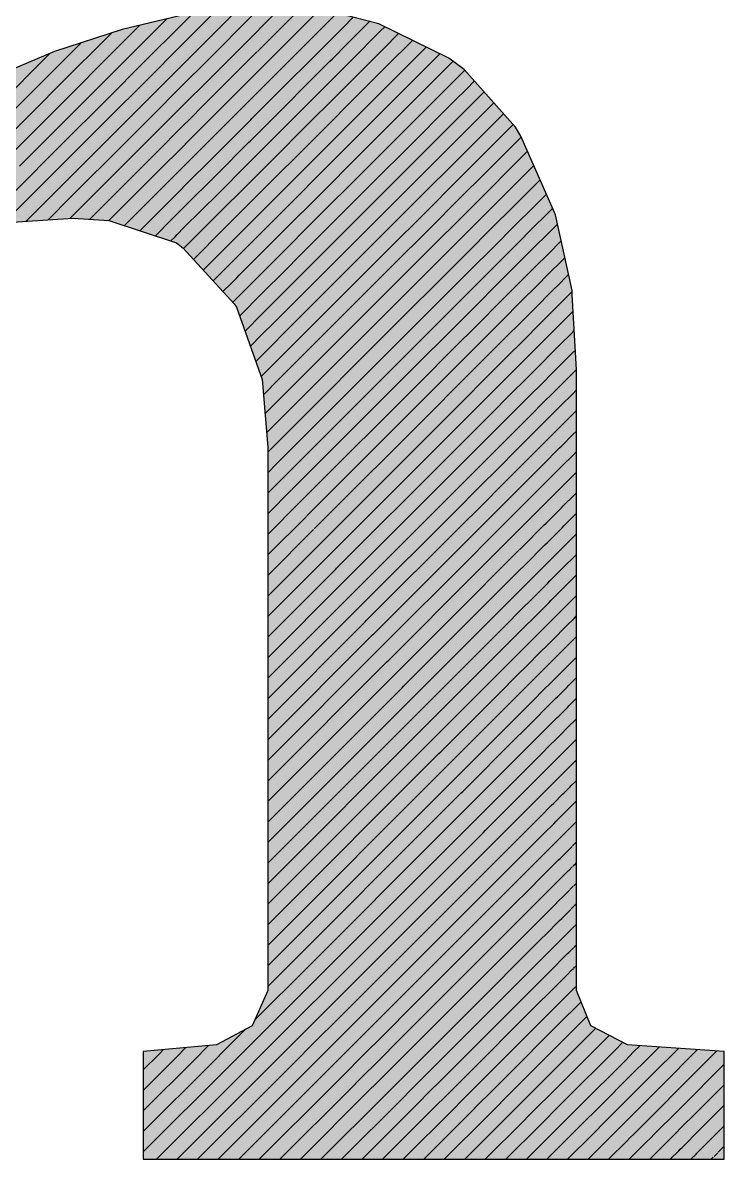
# Model space of a CAD drawing. Extents: x -15895 to 12929, y -2522 to 15173.
# Drawn here: x -8902.95 to -8890.88, y 11082.2 to 11101.75 of the extents above; entities that cross this region are included whole.
import ezdxf

# ---------------------------------------------------------------- set-up
doc = ezdxf.new("R2010")
doc.units = 0
doc.layers.add('MTH-CARIMBO-TXT1', color=1, linetype='Continuous')

msp = doc.modelspace()

# ---------------------------------------------------------------- linework, layer by layer
at = {"layer": 'MTH-CARIMBO-TXT1', "linetype": 'Continuous'}
for p, q in [((-8901.047, 11100.89), (-8900.036, 11101.902)), ((-8899.986, 11101.597), (-8899.625, 11101.959)), ((-8899.942, 11101.289), (-8899.24, 11101.99)), ((-8899.897, 11100.98), (-8898.856, 11102.021)), ((-8898.848, 11101.675), (-8898.529, 11101.995)), ((-8898.847, 11101.323), (-8898.203, 11101.967)), ((-8898.846, 11100.97), (-8897.877, 11101.939)), ((-8898.845, 11100.618), (-8897.551, 11101.912)), ((-8897.435, 11101.674), (-8897.261, 11101.848)), ((-8901.191, 11101.453), (-8900.932, 11101.712)), ((-8901.119, 11101.172), (-8900.468, 11101.823)), ((-8898.88, 11101.643), (-8898.848, 11101.675)), ((-8897.55, 11101.559), (-8897.435, 11101.674)), ((-8897.366, 11101.389), (-8896.98, 11101.775)), ((-8896.796, 11101.606), (-8896.718, 11101.684)), ((-8902.337, 11100.661), (-8901.417, 11101.581)), ((-8900.975, 11100.608), (-8900.061, 11101.522)), ((-8900.061, 11101.522), (-8900.049, 11101.535)), ((-8900.049, 11101.535), (-8899.986, 11101.597)), ((-8899.852, 11100.671), (-8898.883, 11101.64)), ((-8898.844, 11100.265), (-8897.57, 11101.539)), ((-8897.57, 11101.539), (-8897.55, 11101.559)), ((-8897.297, 11101.104), (-8896.796, 11101.606)), ((-8896.736, 11101.312), (-8896.481, 11101.567)), ((-8902.373, 11100.979), (-8901.943, 11101.408)), ((-8902.301, 11100.344), (-8901.32, 11101.325)), ((-8901.32, 11101.325), (-8901.256, 11101.389)), ((-8901.256, 11101.389), (-8901.191, 11101.453)), ((-8900.063, 11101.167), (-8899.942, 11101.289)), ((-8898.911, 11101.258), (-8898.847, 11101.323)), ((-8897.62, 11101.135), (-8897.366, 11101.389)), ((-8897.228, 11100.82), (-8896.736, 11101.312)), ((-8896.676, 11101.019), (-8896.244, 11101.45)), ((-8896.616, 11100.725), (-8896.007, 11101.334)), ((-8903.452, 11100.253), (-8902.48, 11101.225)), ((-8901.282, 11101.008), (-8901.119, 11101.172)), ((-8900.903, 11100.327), (-8900.087, 11101.143)), ((-8900.087, 11101.143), (-8900.063, 11101.167)), ((-8899.807, 11100.362), (-8898.918, 11101.251)), ((-8898.843, 11099.913), (-8897.666, 11101.09)), ((-8897.691, 11100.711), (-8897.297, 11101.104)), ((-8897.666, 11101.09), (-8897.62, 11101.135)), ((-8896.556, 11100.432), (-8895.77, 11101.217)), ((-8895.603, 11101.031), (-8895.544, 11101.09)), ((-8902.541, 11100.811), (-8902.373, 11100.979)), ((-8901.443, 11100.848), (-8901.282, 11101.008)), ((-8901.309, 11100.628), (-8901.047, 11100.89)), ((-8900.077, 11100.8), (-8899.897, 11100.98)), ((-8898.953, 11100.863), (-8898.942, 11100.874)), ((-8898.942, 11100.874), (-8898.846, 11100.97)), ((-8897.159, 11100.535), (-8896.676, 11101.019)), ((-8896.496, 11100.138), (-8895.603, 11101.031)), ((-8895.561, 11100.72), (-8895.348, 11100.932)), ((-8903.427, 11099.925), (-8902.541, 11100.811)), ((-8902.265, 11100.026), (-8901.443, 11100.848)), ((-8900.832, 11100.045), (-8900.113, 11100.764)), ((-8900.113, 11100.764), (-8900.077, 11100.8)), ((-8899.762, 11100.053), (-8898.953, 11100.863)), ((-8897.762, 11100.286), (-8897.228, 11100.82)), ((-8897.761, 11100.641), (-8897.691, 11100.711)), ((-8897.09, 11100.251), (-8896.616, 11100.725)), ((-8896.436, 11099.845), (-8895.561, 11100.72)), ((-8895.31, 11100.617), (-8895.175, 11100.752)), ((-8902.696, 11100.302), (-8902.337, 11100.661)), ((-8901.567, 11100.371), (-8901.309, 11100.628)), ((-8901.335, 11100.248), (-8900.975, 11100.608)), ((-8900.09, 11100.433), (-8899.852, 11100.671)), ((-8898.988, 11100.474), (-8898.974, 11100.489)), ((-8898.974, 11100.489), (-8898.845, 11100.618)), ((-8898.842, 11099.56), (-8897.761, 11100.641)), ((-8897.833, 11099.862), (-8897.159, 11100.535)), ((-8895.518, 11100.409), (-8895.31, 11100.617)), ((-8895.272, 11100.302), (-8895.009, 11100.565)), ((-8903.402, 11099.596), (-8902.696, 11100.302)), ((-8902.851, 11099.793), (-8902.301, 11100.344)), ((-8902.229, 11099.708), (-8901.567, 11100.371)), ((-8901.362, 11099.868), (-8900.903, 11100.327)), ((-8900.76, 11099.763), (-8900.138, 11100.385)), ((-8900.138, 11100.385), (-8900.09, 11100.433)), ((-8900.104, 11100.065), (-8899.807, 11100.362)), ((-8899.718, 11099.745), (-8898.988, 11100.474)), ((-8897.857, 11100.192), (-8897.762, 11100.286)), ((-8897.021, 11099.966), (-8896.556, 11100.432)), ((-8896.376, 11099.551), (-8895.518, 11100.409)), ((-8895.475, 11100.098), (-8895.272, 11100.302)), ((-8895.233, 11099.987), (-8894.843, 11100.377)), ((-8901.69, 11099.894), (-8901.335, 11100.248)), ((-8899.673, 11099.436), (-8899.023, 11100.086)), ((-8899.023, 11100.086), (-8899.005, 11100.104)), ((-8899.005, 11100.104), (-8898.844, 11100.265)), ((-8898.841, 11099.208), (-8897.857, 11100.192)), ((-8897.903, 11099.438), (-8897.09, 11100.251)), ((-8896.952, 11099.682), (-8896.496, 11100.138)), ((-8896.316, 11099.258), (-8895.475, 11100.098)), ((-8895.195, 11099.671), (-8894.677, 11100.189)), ((-8903.006, 11099.284), (-8902.265, 11100.026)), ((-8902.193, 11099.391), (-8901.69, 11099.894)), ((-8901.388, 11099.488), (-8900.832, 11100.045)), ((-8900.688, 11099.482), (-8900.164, 11100.006)), ((-8900.164, 11100.006), (-8900.104, 11100.065)), ((-8900.118, 11099.698), (-8899.762, 11100.053)), ((-8899.037, 11099.719), (-8898.843, 11099.913)), ((-8897.974, 11099.014), (-8897.021, 11099.966)), ((-8895.433, 11099.787), (-8895.233, 11099.987)), ((-8895.156, 11099.356), (-8894.511, 11100.002)), ((-8903.376, 11099.268), (-8902.851, 11099.793)), ((-8903.162, 11098.776), (-8902.229, 11099.708)), ((-8901.814, 11099.417), (-8901.362, 11099.868)), ((-8901.415, 11099.108), (-8900.76, 11099.763)), ((-8900.19, 11099.626), (-8900.118, 11099.698)), ((-8900.132, 11099.33), (-8899.718, 11099.745)), ((-8899.628, 11099.127), (-8899.058, 11099.697)), ((-8899.058, 11099.697), (-8899.037, 11099.719)), ((-8898.839, 11098.855), (-8897.952, 11099.742)), ((-8897.952, 11099.742), (-8897.833, 11099.862)), ((-8896.884, 11099.397), (-8896.436, 11099.845)), ((-8896.256, 11098.964), (-8895.433, 11099.787)), ((-8895.118, 11099.041), (-8894.454, 11099.705)), ((-8894.454, 11099.705), (-8894.375, 11099.785)), ((-8900.616, 11099.2), (-8900.19, 11099.626)), ((-8899.068, 11099.334), (-8898.842, 11099.56)), ((-8898.045, 11098.589), (-8896.952, 11099.682)), ((-8896.815, 11099.112), (-8896.376, 11099.551)), ((-8895.39, 11099.476), (-8895.195, 11099.671)), ((-8894.353, 11099.453), (-8894.262, 11099.544)), ((-8903.268, 11098.315), (-8902.193, 11099.391)), ((-8902.157, 11099.073), (-8901.814, 11099.417)), ((-8901.937, 11098.94), (-8901.388, 11099.488)), ((-8901.441, 11098.728), (-8900.688, 11099.482)), ((-8900.215, 11099.247), (-8900.132, 11099.33)), ((-8900.146, 11098.963), (-8899.673, 11099.436)), ((-8899.583, 11098.818), (-8899.093, 11099.309)), ((-8899.093, 11099.309), (-8899.068, 11099.334)), ((-8898.115, 11098.165), (-8896.884, 11099.397)), ((-8898.048, 11099.293), (-8897.903, 11099.438)), ((-8896.196, 11098.671), (-8895.39, 11099.476)), ((-8895.347, 11099.165), (-8895.156, 11099.356)), ((-8895.08, 11098.726), (-8894.43, 11099.375)), ((-8894.43, 11099.375), (-8894.353, 11099.453)), ((-8902.061, 11098.463), (-8901.415, 11099.108)), ((-8901.465, 11098.351), (-8900.616, 11099.2)), ((-8900.544, 11098.918), (-8900.215, 11099.247)), ((-8900.16, 11098.596), (-8899.628, 11099.127)), ((-8899.099, 11098.949), (-8898.841, 11099.208)), ((-8898.838, 11098.503), (-8898.048, 11099.293)), ((-8898.186, 11097.741), (-8896.815, 11099.112)), ((-8896.746, 11098.828), (-8896.316, 11099.258)), ((-8896.136, 11098.377), (-8895.347, 11099.165)), ((-8894.407, 11099.045), (-8894.331, 11099.121)), ((-8894.331, 11099.121), (-8894.154, 11099.298)), ((-8902.891, 11098.339), (-8902.157, 11099.073)), ((-8902.121, 11098.756), (-8901.937, 11098.94)), ((-8901.199, 11098.263), (-8900.544, 11098.918)), ((-8900.241, 11098.868), (-8900.146, 11098.963)), ((-8899.539, 11098.51), (-8899.128, 11098.921)), ((-8899.128, 11098.921), (-8899.099, 11098.949)), ((-8898.143, 11098.844), (-8897.974, 11099.014)), ((-8896.677, 11098.543), (-8896.256, 11098.964)), ((-8895.305, 11098.854), (-8895.118, 11099.041)), ((-8895.041, 11098.411), (-8894.407, 11099.045)), ((-8894.31, 11098.789), (-8894.047, 11099.052)), ((-8902.514, 11098.363), (-8902.121, 11098.756)), ((-8901.797, 11098.372), (-8901.441, 11098.728)), ((-8900.472, 11098.637), (-8900.241, 11098.868)), ((-8900.174, 11098.228), (-8899.583, 11098.818)), ((-8899.131, 11098.564), (-8898.839, 11098.855)), ((-8898.837, 11098.15), (-8898.143, 11098.844)), ((-8898.257, 11097.317), (-8896.746, 11098.828)), ((-8896.076, 11098.084), (-8895.305, 11098.854)), ((-8895.262, 11098.543), (-8895.08, 11098.726)), ((-8894.384, 11098.715), (-8894.31, 11098.789)), ((-8894.288, 11098.457), (-8893.939, 11098.806)), ((-8900.933, 11098.176), (-8900.472, 11098.637)), ((-8900.267, 11098.489), (-8900.16, 11098.596)), ((-8899.494, 11098.201), (-8899.163, 11098.532)), ((-8899.163, 11098.532), (-8899.131, 11098.564)), ((-8898.327, 11096.892), (-8896.677, 11098.543)), ((-8898.239, 11098.395), (-8898.045, 11098.589)), ((-8896.608, 11098.259), (-8896.196, 11098.671)), ((-8896.016, 11097.79), (-8895.262, 11098.543)), ((-8895.003, 11098.096), (-8894.384, 11098.715)), ((-8894.267, 11098.125), (-8893.84, 11098.552)), ((-8902.137, 11098.386), (-8902.085, 11098.438)), ((-8902.085, 11098.438), (-8902.061, 11098.463)), ((-8900.667, 11098.089), (-8900.4, 11098.355)), ((-8900.4, 11098.355), (-8900.267, 11098.489)), ((-8900.181, 11097.867), (-8899.539, 11098.51)), ((-8899.162, 11098.179), (-8898.838, 11098.503)), ((-8898.836, 11097.798), (-8898.239, 11098.395)), ((-8896.539, 11097.974), (-8896.136, 11098.377)), ((-8895.22, 11098.232), (-8895.041, 11098.411)), ((-8894.964, 11097.78), (-8894.36, 11098.385)), ((-8894.36, 11098.385), (-8894.288, 11098.457)), ((-8900.292, 11098.11), (-8900.174, 11098.228)), ((-8900.012, 11097.683), (-8899.494, 11098.201)), ((-8899.449, 11097.892), (-8899.198, 11098.144)), ((-8899.198, 11098.144), (-8899.162, 11098.179)), ((-8899.193, 11097.794), (-8898.837, 11098.15)), ((-8898.398, 11096.468), (-8896.608, 11098.259)), ((-8898.334, 11097.946), (-8898.115, 11098.165)), ((-8895.956, 11097.497), (-8895.22, 11098.232)), ((-8894.245, 11097.793), (-8893.829, 11098.209)), ((-8893.829, 11098.209), (-8893.778, 11098.26)), ((-8893.778, 11098.26), (-8893.75, 11098.288)), ((-8900.4, 11098.001), (-8900.328, 11098.073)), ((-8900.328, 11098.073), (-8900.292, 11098.11)), ((-8898.835, 11097.445), (-8898.334, 11097.946)), ((-8898.469, 11096.044), (-8896.539, 11097.974)), ((-8896.47, 11097.689), (-8896.076, 11098.084)), ((-8895.177, 11097.922), (-8895.003, 11098.096)), ((-8894.926, 11097.465), (-8894.337, 11098.055)), ((-8894.337, 11098.055), (-8894.267, 11098.125)), ((-8893.769, 11097.915), (-8893.689, 11097.995)), ((-8899.842, 11097.499), (-8899.449, 11097.892)), ((-8899.404, 11097.583), (-8899.232, 11097.755)), ((-8899.232, 11097.755), (-8899.193, 11097.794)), ((-8899.225, 11097.409), (-8898.836, 11097.798)), ((-8898.43, 11097.497), (-8898.186, 11097.741)), ((-8896.401, 11097.405), (-8896.016, 11097.79)), ((-8895.895, 11097.203), (-8895.177, 11097.922)), ((-8895.134, 11097.611), (-8894.964, 11097.78)), ((-8894.313, 11097.724), (-8894.245, 11097.793)), ((-8894.224, 11097.461), (-8893.818, 11097.866)), ((-8893.818, 11097.866), (-8893.769, 11097.915)), ((-8899.673, 11097.315), (-8899.404, 11097.583)), ((-8898.54, 11095.62), (-8896.47, 11097.689)), ((-8895.835, 11096.909), (-8895.134, 11097.611)), ((-8894.888, 11097.15), (-8894.313, 11097.724)), ((-8893.808, 11097.523), (-8893.759, 11097.571)), ((-8893.759, 11097.571), (-8893.628, 11097.702)), ((-8899.359, 11097.275), (-8899.267, 11097.367)), ((-8899.267, 11097.367), (-8899.225, 11097.409)), ((-8899.256, 11097.024), (-8898.835, 11097.445)), ((-8898.834, 11097.093), (-8898.43, 11097.497)), ((-8898.61, 11095.195), (-8896.401, 11097.405)), ((-8896.332, 11097.12), (-8895.956, 11097.497)), ((-8895.092, 11097.3), (-8894.926, 11097.465)), ((-8894.849, 11096.835), (-8894.29, 11097.394)), ((-8894.29, 11097.394), (-8894.224, 11097.461)), ((-8894.202, 11097.129), (-8893.808, 11097.523)), ((-8893.75, 11097.227), (-8893.567, 11097.41)), ((-8893.567, 11097.41), (-8893.557, 11097.42)), ((-8899.503, 11097.131), (-8899.359, 11097.275)), ((-8898.526, 11097.048), (-8898.257, 11097.317)), ((-8896.263, 11096.836), (-8895.895, 11097.203)), ((-8895.775, 11096.616), (-8895.092, 11097.3)), ((-8894.18, 11096.797), (-8893.797, 11097.18)), ((-8893.797, 11097.18), (-8893.75, 11097.227)), ((-8899.334, 11096.946), (-8899.315, 11096.966)), ((-8899.315, 11096.966), (-8899.302, 11096.978)), ((-8899.302, 11096.978), (-8899.256, 11097.024)), ((-8899.216, 11096.71), (-8898.834, 11097.093)), ((-8898.833, 11096.74), (-8898.526, 11097.048)), ((-8898.681, 11094.771), (-8896.332, 11097.12)), ((-8895.715, 11096.322), (-8895.049, 11096.989)), ((-8895.049, 11096.989), (-8894.888, 11097.15)), ((-8894.811, 11096.52), (-8894.267, 11097.064)), ((-8894.267, 11097.064), (-8894.202, 11097.129)), ((-8893.741, 11096.883), (-8893.506, 11097.117)), ((-8898.702, 11094.396), (-8896.263, 11096.836)), ((-8898.621, 11096.599), (-8898.327, 11096.892)), ((-8896.194, 11096.551), (-8895.835, 11096.909)), ((-8895.006, 11096.678), (-8894.849, 11096.835)), ((-8894.243, 11096.734), (-8894.18, 11096.797)), ((-8894.159, 11096.465), (-8893.786, 11096.837)), ((-8893.786, 11096.837), (-8893.741, 11096.883)), ((-8893.731, 11096.539), (-8893.495, 11096.775)), ((-8893.495, 11096.775), (-8893.48, 11096.79)), ((-8899.124, 11096.449), (-8898.833, 11096.74)), ((-8898.832, 11096.388), (-8898.621, 11096.599)), ((-8896.125, 11096.266), (-8895.775, 11096.616)), ((-8895.655, 11096.029), (-8895.006, 11096.678)), ((-8894.773, 11096.205), (-8894.243, 11096.734)), ((-8899.032, 11096.188), (-8898.832, 11096.388)), ((-8898.717, 11096.15), (-8898.398, 11096.468)), ((-8898.574, 11094.171), (-8896.194, 11096.551)), ((-8894.964, 11096.367), (-8894.811, 11096.52)), ((-8894.734, 11095.889), (-8894.22, 11096.404)), ((-8894.22, 11096.404), (-8894.159, 11096.465)), ((-8894.137, 11096.133), (-8893.776, 11096.494)), ((-8893.776, 11096.494), (-8893.731, 11096.539)), ((-8893.722, 11096.194), (-8893.492, 11096.424)), ((-8893.492, 11096.424), (-8893.46, 11096.457)), ((-8898.446, 11093.945), (-8896.125, 11096.266)), ((-8896.056, 11095.982), (-8895.715, 11096.322)), ((-8895.595, 11095.735), (-8894.964, 11096.367)), ((-8894.921, 11096.056), (-8894.773, 11096.205)), ((-8893.765, 11096.152), (-8893.722, 11096.194)), ((-8898.939, 11095.927), (-8898.831, 11096.035)), ((-8898.831, 11096.035), (-8898.717, 11096.15)), ((-8898.812, 11095.7), (-8898.469, 11096.044)), ((-8898.318, 11093.72), (-8896.056, 11095.982)), ((-8895.987, 11095.697), (-8895.655, 11096.029)), ((-8895.535, 11095.442), (-8894.921, 11096.056)), ((-8894.696, 11095.574), (-8894.197, 11096.073)), ((-8894.197, 11096.073), (-8894.137, 11096.133)), ((-8894.116, 11095.801), (-8893.765, 11096.152)), ((-8893.713, 11095.85), (-8893.49, 11096.073)), ((-8893.49, 11096.073), (-8893.44, 11096.123)), ((-8894.879, 11095.745), (-8894.734, 11095.889)), ((-8894.173, 11095.743), (-8894.116, 11095.801)), ((-8894.094, 11095.469), (-8893.754, 11095.809)), ((-8893.754, 11095.809), (-8893.713, 11095.85)), ((-8893.488, 11095.721), (-8893.42, 11095.789)), ((-8898.847, 11095.666), (-8898.83, 11095.683)), ((-8898.83, 11095.683), (-8898.812, 11095.7)), ((-8898.808, 11095.351), (-8898.54, 11095.62)), ((-8898.19, 11093.494), (-8895.987, 11095.697)), ((-8895.918, 11095.413), (-8895.595, 11095.735)), ((-8895.475, 11095.148), (-8894.879, 11095.745)), ((-8894.657, 11095.259), (-8894.173, 11095.743)), ((-8893.703, 11095.506), (-8893.488, 11095.721)), ((-8898.062, 11093.269), (-8895.918, 11095.413)), ((-8895.849, 11095.128), (-8895.535, 11095.442)), ((-8895.415, 11094.855), (-8894.836, 11095.434)), ((-8894.836, 11095.434), (-8894.696, 11095.574)), ((-8894.619, 11094.944), (-8894.15, 11095.413)), ((-8894.15, 11095.413), (-8894.094, 11095.469)), ((-8894.072, 11095.137), (-8893.743, 11095.466)), ((-8893.743, 11095.466), (-8893.703, 11095.506)), ((-8893.486, 11095.37), (-8893.42, 11095.436)), ((-8894.793, 11095.123), (-8894.657, 11095.259)), ((-8893.694, 11095.162), (-8893.486, 11095.37)), ((-8898.781, 11095.024), (-8898.61, 11095.195)), ((-8897.934, 11093.044), (-8895.849, 11095.128)), ((-8895.78, 11094.843), (-8895.475, 11095.148)), ((-8895.355, 11094.561), (-8894.793, 11095.123)), ((-8894.581, 11094.629), (-8894.126, 11095.083)), ((-8894.126, 11095.083), (-8894.072, 11095.137)), ((-8894.051, 11094.805), (-8893.733, 11095.123)), ((-8893.733, 11095.123), (-8893.694, 11095.162)), ((-8893.685, 11094.818), (-8893.483, 11095.019)), ((-8893.483, 11095.019), (-8893.42, 11095.082)), ((-8897.805, 11092.818), (-8895.78, 11094.843)), ((-8895.711, 11094.559), (-8895.415, 11094.855)), ((-8895.295, 11094.268), (-8894.751, 11094.812)), ((-8894.751, 11094.812), (-8894.619, 11094.944)), ((-8893.722, 11094.78), (-8893.685, 11094.818)), ((-8898.754, 11094.698), (-8898.681, 11094.771)), ((-8894.708, 11094.501), (-8894.581, 11094.629)), ((-8894.542, 11094.314), (-8894.103, 11094.753)), ((-8894.103, 11094.753), (-8894.051, 11094.805)), ((-8894.029, 11094.473), (-8893.722, 11094.78)), ((-8893.675, 11094.474), (-8893.481, 11094.667)), ((-8893.481, 11094.667), (-8893.42, 11094.729)), ((-8897.677, 11092.593), (-8895.711, 11094.559)), ((-8895.642, 11094.274), (-8895.355, 11094.561)), ((-8895.235, 11093.974), (-8894.708, 11094.501)), ((-8894.504, 11093.999), (-8894.08, 11094.423)), ((-8894.08, 11094.423), (-8894.029, 11094.473)), ((-8894.008, 11094.141), (-8893.711, 11094.437)), ((-8893.711, 11094.437), (-8893.675, 11094.474)), ((-8898.734, 11094.364), (-8898.703, 11094.396)), ((-8897.549, 11092.367), (-8895.642, 11094.274)), ((-8895.573, 11093.99), (-8895.295, 11094.268)), ((-8894.666, 11094.19), (-8894.542, 11094.314)), ((-8893.666, 11094.129), (-8893.479, 11094.316)), ((-8893.479, 11094.316), (-8893.42, 11094.375)), ((-8898.734, 11094.011), (-8898.576, 11094.169)), ((-8895.175, 11093.681), (-8894.666, 11094.19)), ((-8894.465, 11093.683), (-8894.056, 11094.092)), ((-8894.056, 11094.092), (-8894.008, 11094.141)), ((-8893.986, 11093.809), (-8893.701, 11094.095)), ((-8893.701, 11094.095), (-8893.666, 11094.129)), ((-8898.734, 11093.657), (-8898.449, 11093.942)), ((-8897.421, 11092.142), (-8895.573, 11093.99)), ((-8895.504, 11093.705), (-8895.235, 11093.974)), ((-8895.115, 11093.387), (-8894.623, 11093.879)), ((-8894.623, 11093.879), (-8894.504, 11093.999)), ((-8893.656, 11093.785), (-8893.477, 11093.965)), ((-8893.477, 11093.965), (-8893.42, 11094.021)), ((-8898.734, 11093.304), (-8898.323, 11093.715)), ((-8897.293, 11091.917), (-8895.504, 11093.705)), ((-8895.435, 11093.421), (-8895.175, 11093.681)), ((-8894.58, 11093.568), (-8894.465, 11093.683)), ((-8894.427, 11093.368), (-8894.033, 11093.762)), ((-8894.033, 11093.762), (-8893.986, 11093.809)), ((-8893.965, 11093.477), (-8893.69, 11093.752)), ((-8893.69, 11093.752), (-8893.656, 11093.785)), ((-8893.474, 11093.614), (-8893.42, 11093.668)), ((-8898.734, 11092.95), (-8898.196, 11093.488)), ((-8895.055, 11093.094), (-8894.58, 11093.568)), ((-8894.01, 11093.432), (-8893.965, 11093.477)), ((-8893.679, 11093.409), (-8893.647, 11093.441)), ((-8893.647, 11093.441), (-8893.474, 11093.614)), ((-8898.734, 11092.596), (-8898.069, 11093.261)), ((-8897.165, 11091.691), (-8895.435, 11093.421)), ((-8895.366, 11093.136), (-8895.115, 11093.387)), ((-8894.995, 11092.8), (-8894.538, 11093.258)), ((-8894.538, 11093.258), (-8894.427, 11093.368)), ((-8894.389, 11093.053), (-8894.01, 11093.432)), ((-8893.943, 11093.145), (-8893.679, 11093.409)), ((-8893.638, 11093.097), (-8893.472, 11093.262)), ((-8893.472, 11093.262), (-8893.42, 11093.314)), ((-8897.037, 11091.466), (-8895.366, 11093.136)), ((-8895.297, 11092.851), (-8895.055, 11093.094)), ((-8894.495, 11092.947), (-8894.389, 11093.053)), ((-8894.35, 11092.738), (-8893.986, 11093.102)), ((-8893.986, 11093.102), (-8893.943, 11093.145)), ((-8893.921, 11092.813), (-8893.669, 11093.066)), ((-8893.669, 11093.066), (-8893.638, 11093.097)), ((-8898.734, 11092.243), (-8897.943, 11093.035)), ((-8896.908, 11091.24), (-8895.297, 11092.851)), ((-8894.935, 11092.507), (-8894.495, 11092.947)), ((-8893.628, 11092.753), (-8893.47, 11092.911)), ((-8893.47, 11092.911), (-8893.42, 11092.961)), ((-8898.734, 11091.889), (-8897.816, 11092.808)), ((-8897.816, 11092.808), (-8897.805, 11092.818)), ((-8895.228, 11092.567), (-8894.995, 11092.8)), ((-8894.452, 11092.636), (-8894.35, 11092.738)), ((-8894.312, 11092.423), (-8893.963, 11092.772)), ((-8893.963, 11092.772), (-8893.921, 11092.813)), ((-8893.9, 11092.481), (-8893.658, 11092.723)), ((-8893.658, 11092.723), (-8893.628, 11092.753)), ((-8898.734, 11091.536), (-8897.689, 11092.581)), ((-8897.689, 11092.581), (-8897.677, 11092.593)), ((-8896.78, 11091.015), (-8895.228, 11092.567)), ((-8895.159, 11092.282), (-8894.935, 11092.507)), ((-8894.875, 11092.213), (-8894.452, 11092.636)), ((-8893.939, 11092.441), (-8893.9, 11092.481)), ((-8893.619, 11092.408), (-8893.468, 11092.56)), ((-8893.468, 11092.56), (-8893.42, 11092.607)), ((-8898.734, 11091.182), (-8897.562, 11092.354)), ((-8897.562, 11092.354), (-8897.549, 11092.367)), ((-8896.652, 11090.789), (-8895.159, 11092.282)), ((-8894.815, 11091.92), (-8894.41, 11092.325)), ((-8894.41, 11092.325), (-8894.312, 11092.423)), ((-8894.273, 11092.108), (-8893.939, 11092.441)), ((-8893.878, 11092.149), (-8893.647, 11092.38)), ((-8893.647, 11092.38), (-8893.619, 11092.408)), ((-8898.734, 11090.829), (-8897.436, 11092.127)), ((-8897.436, 11092.127), (-8897.421, 11092.142)), ((-8895.09, 11091.998), (-8894.875, 11092.213)), ((-8894.367, 11092.014), (-8894.273, 11092.108)), ((-8894.235, 11091.792), (-8893.916, 11092.111)), ((-8893.916, 11092.111), (-8893.878, 11092.149)), ((-8893.61, 11092.064), (-8893.466, 11092.208)), ((-8893.466, 11092.208), (-8893.42, 11092.254)), ((-8898.734, 11090.475), (-8897.309, 11091.9)), ((-8897.309, 11091.9), (-8897.293, 11091.917)), ((-8896.524, 11090.564), (-8895.09, 11091.998)), ((-8895.022, 11091.713), (-8894.815, 11091.92)), ((-8894.755, 11091.626), (-8894.367, 11092.014)), ((-8893.857, 11091.817), (-8893.636, 11092.037)), ((-8893.636, 11092.037), (-8893.61, 11092.064)), ((-8893.463, 11091.857), (-8893.42, 11091.9)), ((-8897.182, 11091.673), (-8897.165, 11091.691)), ((-8896.396, 11090.339), (-8895.022, 11091.713)), ((-8894.694, 11091.333), (-8894.325, 11091.703)), ((-8894.325, 11091.703), (-8894.235, 11091.792)), ((-8894.197, 11091.477), (-8893.893, 11091.781)), ((-8893.893, 11091.781), (-8893.857, 11091.817)), ((-8893.835, 11091.485), (-8893.626, 11091.695)), ((-8893.626, 11091.695), (-8893.6, 11091.72)), ((-8893.6, 11091.72), (-8893.463, 11091.857)), ((-8898.734, 11090.122), (-8897.182, 11091.673)), ((-8894.953, 11091.428), (-8894.755, 11091.626)), ((-8893.869, 11091.451), (-8893.835, 11091.485)), ((-8893.591, 11091.376), (-8893.461, 11091.506)), ((-8893.461, 11091.506), (-8893.42, 11091.547)), ((-8898.734, 11089.768), (-8897.056, 11091.447)), ((-8897.056, 11091.447), (-8897.037, 11091.466)), ((-8896.268, 11090.113), (-8894.953, 11091.428)), ((-8894.884, 11091.144), (-8894.694, 11091.333)), ((-8894.634, 11091.039), (-8894.282, 11091.392)), ((-8894.282, 11091.392), (-8894.197, 11091.477)), ((-8894.158, 11091.162), (-8893.869, 11091.451)), ((-8893.813, 11091.153), (-8893.615, 11091.352)), ((-8893.615, 11091.352), (-8893.591, 11091.376)), ((-8898.734, 11089.414), (-8896.929, 11091.22)), ((-8896.929, 11091.22), (-8896.908, 11091.24)), ((-8896.14, 11089.888), (-8894.884, 11091.144)), ((-8894.239, 11091.081), (-8894.158, 11091.162)), ((-8894.12, 11090.847), (-8893.846, 11091.121)), ((-8893.846, 11091.121), (-8893.813, 11091.153)), ((-8893.581, 11091.032), (-8893.459, 11091.154)), ((-8893.459, 11091.154), (-8893.42, 11091.193)), ((-8898.734, 11089.061), (-8896.802, 11090.993)), ((-8896.802, 11090.993), (-8896.78, 11091.015)), ((-8894.815, 11090.859), (-8894.634, 11091.039)), ((-8894.574, 11090.746), (-8894.239, 11091.081)), ((-8893.792, 11090.821), (-8893.604, 11091.009)), ((-8893.604, 11091.009), (-8893.581, 11091.032)), ((-8898.734, 11088.707), (-8896.676, 11090.766)), ((-8896.676, 11090.766), (-8896.652, 11090.789)), ((-8896.011, 11089.662), (-8894.815, 11090.859)), ((-8894.746, 11090.575), (-8894.574, 11090.746)), ((-8894.514, 11090.452), (-8894.197, 11090.77)), ((-8894.197, 11090.77), (-8894.12, 11090.847)), ((-8894.081, 11090.532), (-8893.823, 11090.791)), ((-8893.823, 11090.791), (-8893.792, 11090.821)), ((-8893.572, 11090.688), (-8893.457, 11090.803)), ((-8893.457, 11090.803), (-8893.42, 11090.84)), ((-8898.734, 11088.354), (-8896.549, 11090.539)), ((-8896.549, 11090.539), (-8896.524, 11090.564)), ((-8895.883, 11089.437), (-8894.746, 11090.575)), ((-8894.154, 11090.459), (-8894.081, 11090.532)), ((-8893.77, 11090.489), (-8893.594, 11090.666)), ((-8893.594, 11090.666), (-8893.572, 11090.688)), ((-8898.734, 11088), (-8896.422, 11090.312)), ((-8896.422, 11090.312), (-8896.396, 11090.339)), ((-8894.677, 11090.29), (-8894.514, 11090.452)), ((-8894.454, 11090.159), (-8894.154, 11090.459)), ((-8894.043, 11090.217), (-8893.799, 11090.46)), ((-8893.799, 11090.46), (-8893.77, 11090.489)), ((-8893.749, 11090.157), (-8893.583, 11090.323)), ((-8893.583, 11090.323), (-8893.563, 11090.343)), ((-8893.563, 11090.343), (-8893.454, 11090.452)), ((-8893.454, 11090.452), (-8893.42, 11090.486)), ((-8896.295, 11090.086), (-8896.268, 11090.113)), ((-8895.755, 11089.212), (-8894.677, 11090.29)), ((-8894.608, 11090.005), (-8894.454, 11090.159)), ((-8894.394, 11089.865), (-8894.111, 11090.148)), ((-8894.111, 11090.148), (-8894.043, 11090.217)), ((-8894.005, 11089.902), (-8893.776, 11090.13)), ((-8893.776, 11090.13), (-8893.749, 11090.157)), ((-8893.452, 11090.1), (-8893.42, 11090.132)), ((-8898.734, 11087.647), (-8896.295, 11090.086)), ((-8895.627, 11088.986), (-8894.608, 11090.005)), ((-8893.727, 11089.825), (-8893.572, 11089.98)), ((-8893.572, 11089.98), (-8893.553, 11089.999)), ((-8893.553, 11089.999), (-8893.452, 11090.1)), ((-8898.734, 11087.293), (-8896.169, 11089.859)), ((-8896.169, 11089.859), (-8896.14, 11089.888)), ((-8895.499, 11088.761), (-8894.539, 11089.721)), ((-8894.539, 11089.721), (-8894.394, 11089.865)), ((-8894.334, 11089.572), (-8894.069, 11089.837)), ((-8894.069, 11089.837), (-8894.005, 11089.902)), ((-8893.966, 11089.586), (-8893.753, 11089.8)), ((-8893.753, 11089.8), (-8893.727, 11089.825)), ((-8893.544, 11089.655), (-8893.45, 11089.749)), ((-8893.45, 11089.749), (-8893.42, 11089.779)), ((-8898.734, 11086.94), (-8896.042, 11089.632)), ((-8896.042, 11089.632), (-8896.011, 11089.662)), ((-8894.47, 11089.436), (-8894.334, 11089.572)), ((-8894.274, 11089.278), (-8894.026, 11089.526)), ((-8894.026, 11089.526), (-8893.966, 11089.586)), ((-8893.706, 11089.493), (-8893.562, 11089.637)), ((-8893.562, 11089.637), (-8893.544, 11089.655)), ((-8898.734, 11086.586), (-8895.915, 11089.405)), ((-8895.915, 11089.405), (-8895.883, 11089.437)), ((-8895.371, 11088.535), (-8894.47, 11089.436)), ((-8893.928, 11089.271), (-8893.729, 11089.47)), ((-8893.729, 11089.47), (-8893.706, 11089.493)), ((-8893.535, 11089.311), (-8893.448, 11089.398)), ((-8893.448, 11089.398), (-8893.42, 11089.425)), ((-8898.734, 11086.233), (-8895.789, 11089.178)), ((-8895.789, 11089.178), (-8895.755, 11089.212)), ((-8895.243, 11088.31), (-8894.401, 11089.152)), ((-8894.401, 11089.152), (-8894.274, 11089.278)), ((-8894.214, 11088.985), (-8893.984, 11089.215)), ((-8893.984, 11089.215), (-8893.928, 11089.271)), ((-8893.889, 11088.956), (-8893.706, 11089.14)), ((-8893.706, 11089.14), (-8893.684, 11089.162)), ((-8893.684, 11089.162), (-8893.551, 11089.295)), ((-8893.551, 11089.295), (-8893.535, 11089.311)), ((-8898.734, 11085.879), (-8895.662, 11088.951)), ((-8895.662, 11088.951), (-8895.627, 11088.986)), ((-8894.332, 11088.867), (-8894.214, 11088.985)), ((-8893.941, 11088.904), (-8893.889, 11088.956)), ((-8893.662, 11088.83), (-8893.54, 11088.952)), ((-8893.54, 11088.952), (-8893.525, 11088.967)), ((-8893.525, 11088.967), (-8893.445, 11089.047)), ((-8893.445, 11089.047), (-8893.42, 11089.072)), ((-8895.535, 11088.724), (-8895.499, 11088.761)), ((-8895.114, 11088.085), (-8894.332, 11088.867)), ((-8894.154, 11088.691), (-8893.941, 11088.904)), ((-8893.851, 11088.641), (-8893.682, 11088.809)), ((-8893.682, 11088.809), (-8893.662, 11088.83)), ((-8898.734, 11085.525), (-8895.535, 11088.724)), ((-8894.986, 11087.859), (-8894.263, 11088.582)), ((-8894.263, 11088.582), (-8894.154, 11088.691)), ((-8894.094, 11088.398), (-8893.898, 11088.594)), ((-8893.898, 11088.594), (-8893.851, 11088.641)), ((-8893.641, 11088.498), (-8893.529, 11088.609)), ((-8893.529, 11088.609), (-8893.516, 11088.622)), ((-8893.516, 11088.622), (-8893.443, 11088.695)), ((-8893.443, 11088.695), (-8893.42, 11088.718)), ((-8898.734, 11085.172), (-8895.409, 11088.498)), ((-8895.409, 11088.498), (-8895.371, 11088.535)), ((-8894.194, 11088.298), (-8894.094, 11088.398)), ((-8893.813, 11088.326), (-8893.659, 11088.479)), ((-8893.659, 11088.479), (-8893.641, 11088.498)), ((-8893.441, 11088.344), (-8893.42, 11088.365)), ((-8898.476, 11085.076), (-8895.282, 11088.271)), ((-8895.282, 11088.271), (-8895.243, 11088.31)), ((-8894.858, 11087.634), (-8894.194, 11088.298)), ((-8894.034, 11088.104), (-8893.856, 11088.283)), ((-8893.856, 11088.283), (-8893.813, 11088.326)), ((-8893.636, 11088.149), (-8893.619, 11088.166)), ((-8893.619, 11088.166), (-8893.519, 11088.266)), ((-8893.519, 11088.266), (-8893.507, 11088.278)), ((-8893.507, 11088.278), (-8893.441, 11088.344)), ((-8898.158, 11085.041), (-8895.155, 11088.044)), ((-8895.155, 11088.044), (-8895.114, 11088.085)), ((-8894.73, 11087.408), (-8894.125, 11088.013)), ((-8894.125, 11088.013), (-8894.034, 11088.104)), ((-8893.974, 11087.811), (-8893.813, 11087.972)), ((-8893.813, 11087.972), (-8893.774, 11088.011)), ((-8893.774, 11088.011), (-8893.636, 11088.149)), ((-8893.497, 11087.934), (-8893.439, 11087.993)), ((-8893.439, 11087.993), (-8893.42, 11088.011)), ((-8897.839, 11085.006), (-8895.028, 11087.817)), ((-8895.028, 11087.817), (-8894.986, 11087.859)), ((-8894.056, 11087.729), (-8893.974, 11087.811)), ((-8893.736, 11087.695), (-8893.612, 11087.819)), ((-8893.612, 11087.819), (-8893.598, 11087.834)), ((-8893.598, 11087.834), (-8893.508, 11087.923)), ((-8893.508, 11087.923), (-8893.497, 11087.934)), ((-8897.521, 11084.971), (-8894.902, 11087.59)), ((-8894.902, 11087.59), (-8894.858, 11087.634)), ((-8894.602, 11087.183), (-8894.056, 11087.729)), ((-8893.914, 11087.517), (-8893.771, 11087.661)), ((-8893.771, 11087.661), (-8893.736, 11087.695)), ((-8893.576, 11087.502), (-8893.497, 11087.58)), ((-8893.488, 11087.59), (-8893.436, 11087.641)), ((-8893.436, 11087.641), (-8893.42, 11087.658)), ((-8894.775, 11087.363), (-8894.73, 11087.408)), ((-8894.474, 11086.958), (-8893.987, 11087.444)), ((-8893.987, 11087.444), (-8893.914, 11087.517)), ((-8893.728, 11087.35), (-8893.697, 11087.38)), ((-8893.697, 11087.38), (-8893.589, 11087.489)), ((-8893.589, 11087.489), (-8893.576, 11087.502)), ((-8897.202, 11084.936), (-8894.775, 11087.363)), ((-8894.648, 11087.136), (-8894.602, 11087.183)), ((-8893.918, 11087.16), (-8893.854, 11087.224)), ((-8893.854, 11087.224), (-8893.728, 11087.35)), ((-8893.554, 11087.17), (-8893.487, 11087.237)), ((-8893.478, 11087.246), (-8893.434, 11087.29)), ((-8893.434, 11087.29), (-8893.42, 11087.304)), ((-8896.884, 11084.901), (-8894.648, 11087.136)), ((-8894.346, 11086.732), (-8893.918, 11087.16)), ((-8893.794, 11086.93), (-8893.685, 11087.039)), ((-8893.685, 11087.039), (-8893.659, 11087.065)), ((-8893.659, 11087.065), (-8893.566, 11087.159)), ((-8893.566, 11087.159), (-8893.554, 11087.17)), ((-8896.565, 11084.866), (-8894.522, 11086.91)), ((-8894.522, 11086.91), (-8894.474, 11086.958)), ((-8894.217, 11086.507), (-8893.849, 11086.875)), ((-8893.849, 11086.875), (-8893.794, 11086.93)), ((-8893.621, 11086.75), (-8893.542, 11086.828)), ((-8893.533, 11086.838), (-8893.476, 11086.895)), ((-8893.469, 11086.902), (-8893.432, 11086.939)), ((-8893.432, 11086.939), (-8893.42, 11086.95)), ((-8896.247, 11084.831), (-8894.395, 11086.683)), ((-8894.395, 11086.683), (-8894.346, 11086.732)), ((-8893.78, 11086.59), (-8893.734, 11086.637)), ((-8893.734, 11086.637), (-8893.643, 11086.728)), ((-8893.643, 11086.728), (-8893.621, 11086.75)), ((-8895.928, 11084.796), (-8894.268, 11086.456)), ((-8894.268, 11086.456), (-8894.217, 11086.507)), ((-8894.089, 11086.281), (-8893.78, 11086.59)), ((-8893.674, 11086.343), (-8893.6, 11086.417)), ((-8893.6, 11086.417), (-8893.582, 11086.435)), ((-8893.582, 11086.435), (-8893.519, 11086.498)), ((-8893.511, 11086.506), (-8893.465, 11086.552)), ((-8893.46, 11086.557), (-8893.43, 11086.587)), ((-8895.61, 11084.761), (-8894.141, 11086.229)), ((-8894.141, 11086.229), (-8894.089, 11086.281)), ((-8893.961, 11086.056), (-8893.711, 11086.306)), ((-8893.711, 11086.306), (-8893.674, 11086.343)), ((-8893.49, 11086.174), (-8893.455, 11086.209)), ((-8893.45, 11086.213), (-8893.427, 11086.236)), ((-8894.015, 11086.002), (-8893.961, 11086.056)), ((-8893.833, 11085.831), (-8893.642, 11086.021)), ((-8893.642, 11086.021), (-8893.614, 11086.05)), ((-8893.614, 11086.05), (-8893.557, 11086.106)), ((-8893.557, 11086.106), (-8893.544, 11086.12)), ((-8893.544, 11086.12), (-8893.495, 11086.168)), ((-8895.291, 11084.726), (-8894.015, 11086.002)), ((-8893.888, 11085.775), (-8893.833, 11085.831)), ((-8893.505, 11085.804), (-8893.472, 11085.838)), ((-8893.468, 11085.842), (-8893.444, 11085.866)), ((-8893.441, 11085.869), (-8893.425, 11085.885)), ((-8894.973, 11084.691), (-8893.888, 11085.775)), ((-8893.705, 11085.605), (-8893.573, 11085.737)), ((-8893.573, 11085.737), (-8893.554, 11085.756)), ((-8893.554, 11085.756), (-8893.515, 11085.795)), ((-8894.654, 11084.656), (-8893.761, 11085.549)), ((-8893.761, 11085.549), (-8893.705, 11085.605)), ((-8893.577, 11085.38), (-8893.504, 11085.452)), ((-8893.504, 11085.452), (-8893.493, 11085.463)), ((-8893.493, 11085.463), (-8893.472, 11085.484)), ((-8893.467, 11085.489), (-8893.449, 11085.508)), ((-8893.446, 11085.51), (-8893.433, 11085.523)), ((-8894.336, 11084.621), (-8893.635, 11085.322)), ((-8893.635, 11085.322), (-8893.577, 11085.38)), ((-8898.525, 11085.027), (-8898.476, 11085.076)), ((-8898.267, 11084.932), (-8898.158, 11085.041)), ((-8894.017, 11084.586), (-8893.508, 11085.095)), ((-8893.508, 11085.095), (-8893.448, 11085.154)), ((-8893.448, 11085.154), (-8893.435, 11085.167)), ((-8898.957, 11084.596), (-8898.525, 11085.027)), ((-8898.771, 11084.428), (-8898.267, 11084.932)), ((-8898.496, 11084.35), (-8898.009, 11084.836)), ((-8898.009, 11084.836), (-8897.839, 11085.006)), ((-8897.751, 11084.741), (-8897.521, 11084.971)), ((-8897.493, 11084.645), (-8897.202, 11084.936)), ((-8897.235, 11084.55), (-8896.884, 11084.901)), ((-8896.977, 11084.454), (-8896.565, 11084.866)), ((-8893.699, 11084.551), (-8893.381, 11084.868)), ((-8893.381, 11084.868), (-8893.341, 11084.909)), ((-8898.22, 11084.272), (-8897.751, 11084.741)), ((-8897.944, 11084.194), (-8897.493, 11084.645)), ((-8896.719, 11084.359), (-8896.247, 11084.831)), ((-8896.461, 11084.264), (-8895.928, 11084.796)), ((-8896.202, 11084.168), (-8895.61, 11084.761)), ((-8895.944, 11084.073), (-8895.291, 11084.726)), ((-8895.686, 11083.977), (-8894.973, 11084.691)), ((-8895.428, 11083.882), (-8894.654, 11084.656)), ((-8893.38, 11084.516), (-8893.255, 11084.641)), ((-8893.255, 11084.641), (-8893.238, 11084.657)), ((-8897.669, 11084.116), (-8897.235, 11084.55)), ((-8897.393, 11084.038), (-8896.977, 11084.454)), ((-8895.17, 11083.786), (-8894.336, 11084.621)), ((-8894.912, 11083.691), (-8894.017, 11084.586)), ((-8894.654, 11083.595), (-8893.699, 11084.551)), ((-8894.396, 11083.5), (-8893.38, 11084.516)), ((-8893.111, 11084.432), (-8893.091, 11084.451)), ((-8899.427, 11084.126), (-8899.126, 11084.427)), ((-8899.138, 11084.061), (-8898.771, 11084.428)), ((-8898.85, 11083.996), (-8898.496, 11084.35)), ((-8898.561, 11083.931), (-8898.22, 11084.272)), ((-8897.117, 11083.961), (-8896.719, 11084.359)), ((-8896.841, 11083.883), (-8896.461, 11084.264)), ((-8894.138, 11083.404), (-8893.111, 11084.432)), ((-8893.88, 11083.309), (-8892.934, 11084.255)), ((-8892.934, 11084.255), (-8892.858, 11084.331)), ((-8900.609, 11084.004), (-8900.529, 11084.085)), ((-8900.311, 11083.948), (-8900.14, 11084.12)), ((-8900.013, 11083.893), (-8899.751, 11084.155)), ((-8899.715, 11083.838), (-8899.427, 11084.126)), ((-8899.416, 11083.783), (-8899.138, 11084.061)), ((-8898.273, 11083.866), (-8897.944, 11084.194)), ((-8897.984, 11083.801), (-8897.669, 11084.116)), ((-8896.566, 11083.805), (-8896.202, 11084.168)), ((-8896.29, 11083.727), (-8895.944, 11084.073)), ((-8893.621, 11083.214), (-8892.757, 11084.078)), ((-8892.757, 11084.078), (-8892.624, 11084.211)), ((-8892.437, 11084.045), (-8892.328, 11084.153)), ((-8892.275, 11083.853), (-8891.998, 11084.13)), ((-8892.113, 11083.661), (-8891.667, 11084.107)), ((-8891.951, 11083.47), (-8891.336, 11084.085)), ((-8891.789, 11083.278), (-8891.005, 11084.062)), ((-8900.875, 11083.738), (-8900.609, 11084.004)), ((-8900.875, 11083.384), (-8900.311, 11083.948)), ((-8900.875, 11083.031), (-8900.013, 11083.893)), ((-8899.118, 11083.727), (-8898.85, 11083.996)), ((-8898.82, 11083.672), (-8898.561, 11083.931)), ((-8898.522, 11083.617), (-8898.273, 11083.866)), ((-8897.696, 11083.736), (-8897.393, 11084.038)), ((-8897.407, 11083.67), (-8897.117, 11083.961)), ((-8897.119, 11083.605), (-8896.841, 11083.883)), ((-8896.014, 11083.649), (-8895.686, 11083.977)), ((-8895.739, 11083.571), (-8895.428, 11083.882)), ((-8893.363, 11083.118), (-8892.58, 11083.901)), ((-8892.58, 11083.901), (-8892.437, 11084.045)), ((-8900.875, 11082.677), (-8899.715, 11083.838)), ((-8900.875, 11082.324), (-8899.416, 11083.783)), ((-8900.647, 11082.199), (-8899.118, 11083.727)), ((-8900.293, 11082.199), (-8898.82, 11083.672)), ((-8898.224, 11083.561), (-8897.984, 11083.801)), ((-8897.925, 11083.506), (-8897.696, 11083.736)), ((-8897.627, 11083.451), (-8897.407, 11083.67)), ((-8896.83, 11083.54), (-8896.566, 11083.805)), ((-8896.542, 11083.475), (-8896.29, 11083.727)), ((-8895.463, 11083.493), (-8895.17, 11083.786)), ((-8895.187, 11083.416), (-8894.912, 11083.691)), ((-8893.105, 11083.023), (-8892.403, 11083.724)), ((-8892.403, 11083.724), (-8892.275, 11083.853)), ((-8892.227, 11083.548), (-8892.113, 11083.661)), ((-8891.627, 11083.086), (-8890.878, 11083.836)), ((-8899.939, 11082.199), (-8898.522, 11083.617)), ((-8899.586, 11082.199), (-8898.224, 11083.561)), ((-8899.232, 11082.199), (-8897.925, 11083.506)), ((-8897.329, 11083.395), (-8897.119, 11083.605)), ((-8897.031, 11083.34), (-8896.83, 11083.54)), ((-8896.732, 11083.285), (-8896.542, 11083.475)), ((-8896.253, 11083.41), (-8896.014, 11083.649)), ((-8895.965, 11083.345), (-8895.739, 11083.571)), ((-8895.676, 11083.28), (-8895.463, 11083.493)), ((-8894.911, 11083.338), (-8894.654, 11083.595)), ((-8894.636, 11083.26), (-8894.396, 11083.5)), ((-8892.847, 11082.927), (-8892.227, 11083.548)), ((-8892.05, 11083.371), (-8891.951, 11083.47)), ((-8891.465, 11082.895), (-8890.878, 11083.482)), ((-8898.879, 11082.199), (-8897.627, 11083.451)), ((-8898.525, 11082.199), (-8897.329, 11083.395)), ((-8898.172, 11082.199), (-8897.031, 11083.34)), ((-8897.818, 11082.199), (-8896.732, 11083.285)), ((-8896.434, 11083.229), (-8896.253, 11083.41)), ((-8896.136, 11083.174), (-8895.965, 11083.345)), ((-8895.838, 11083.119), (-8895.676, 11083.28)), ((-8895.388, 11083.215), (-8895.187, 11083.416)), ((-8895.099, 11083.15), (-8894.911, 11083.338)), ((-8894.36, 11083.182), (-8894.138, 11083.404)), ((-8894.084, 11083.104), (-8893.88, 11083.309)), ((-8892.589, 11082.832), (-8892.05, 11083.371)), ((-8891.873, 11083.194), (-8891.789, 11083.278)), ((-8897.465, 11082.199), (-8896.434, 11083.229)), ((-8897.111, 11082.199), (-8896.136, 11083.174)), ((-8896.757, 11082.199), (-8895.838, 11083.119)), ((-8895.539, 11083.063), (-8895.388, 11083.215)), ((-8895.241, 11083.008), (-8895.099, 11083.15)), ((-8894.943, 11082.953), (-8894.81, 11083.085)), ((-8894.81, 11083.085), (-8894.636, 11083.26)), ((-8894.522, 11083.02), (-8894.36, 11083.182)), ((-8894.233, 11082.955), (-8894.084, 11083.104)), ((-8893.809, 11083.026), (-8893.621, 11083.214)), ((-8893.533, 11082.949), (-8893.363, 11083.118)), ((-8892.331, 11082.736), (-8891.873, 11083.194)), ((-8891.696, 11083.017), (-8891.627, 11083.086)), ((-8891.304, 11082.703), (-8890.878, 11083.129)), ((-8896.404, 11082.199), (-8895.539, 11083.063)), ((-8896.05, 11082.199), (-8895.241, 11083.008)), ((-8895.697, 11082.199), (-8894.943, 11082.953)), ((-8895.343, 11082.199), (-8894.645, 11082.897)), ((-8894.645, 11082.897), (-8894.522, 11083.02)), ((-8894.346, 11082.842), (-8894.233, 11082.955)), ((-8894.048, 11082.787), (-8893.945, 11082.89)), ((-8893.945, 11082.89), (-8893.809, 11083.026)), ((-8893.656, 11082.825), (-8893.533, 11082.949)), ((-8893.257, 11082.871), (-8893.105, 11083.023)), ((-8892.982, 11082.793), (-8892.847, 11082.927)), ((-8892.073, 11082.641), (-8891.696, 11083.017)), ((-8891.52, 11082.841), (-8891.465, 11082.895)), ((-8894.99, 11082.199), (-8894.346, 11082.842)), ((-8894.636, 11082.199), (-8894.048, 11082.787)), ((-8894.283, 11082.199), (-8893.75, 11082.732)), ((-8893.75, 11082.732), (-8893.656, 11082.825)), ((-8893.452, 11082.676), (-8893.368, 11082.76)), ((-8893.368, 11082.76), (-8893.257, 11082.871)), ((-8893.153, 11082.621), (-8893.079, 11082.695)), ((-8893.079, 11082.695), (-8892.982, 11082.793)), ((-8892.791, 11082.63), (-8892.706, 11082.715)), ((-8892.706, 11082.715), (-8892.589, 11082.832)), ((-8892.43, 11082.637), (-8892.331, 11082.736)), ((-8891.815, 11082.545), (-8891.52, 11082.841)), ((-8891.343, 11082.664), (-8891.304, 11082.703)), ((-8891.142, 11082.511), (-8890.878, 11082.775)), ((-8893.929, 11082.199), (-8893.452, 11082.676)), ((-8893.576, 11082.199), (-8893.153, 11082.621)), ((-8893.222, 11082.199), (-8892.855, 11082.566)), ((-8892.868, 11082.199), (-8892.557, 11082.51)), ((-8892.855, 11082.566), (-8892.791, 11082.63)), ((-8892.557, 11082.51), (-8892.502, 11082.565)), ((-8892.502, 11082.565), (-8892.43, 11082.637)), ((-8892.259, 11082.455), (-8892.214, 11082.5)), ((-8892.214, 11082.5), (-8892.154, 11082.559)), ((-8892.154, 11082.559), (-8892.073, 11082.641)), ((-8891.879, 11082.481), (-8891.815, 11082.545)), ((-8891.557, 11082.45), (-8891.343, 11082.664)), ((-8891.299, 11082.354), (-8891.166, 11082.487)), ((-8891.166, 11082.487), (-8891.142, 11082.511)), ((-8892.515, 11082.199), (-8892.259, 11082.455)), ((-8892.161, 11082.199), (-8891.96, 11082.4)), ((-8891.96, 11082.4), (-8891.925, 11082.435)), ((-8891.925, 11082.435), (-8891.879, 11082.481)), ((-8891.808, 11082.199), (-8891.662, 11082.344)), ((-8891.662, 11082.344), (-8891.637, 11082.37)), ((-8891.637, 11082.37), (-8891.603, 11082.404)), ((-8891.603, 11082.404), (-8891.557, 11082.45)), ((-8891.364, 11082.289), (-8891.348, 11082.305)), ((-8891.348, 11082.305), (-8891.327, 11082.326)), ((-8891.327, 11082.326), (-8891.299, 11082.354)), ((-8891.04, 11082.259), (-8890.989, 11082.31)), ((-8890.98, 11082.32), (-8890.878, 11082.422)), ((-8891.454, 11082.199), (-8891.364, 11082.289)), ((-8891.101, 11082.199), (-8891.066, 11082.234)), ((-8891.052, 11082.248), (-8891.04, 11082.259))]:
    msp.add_line(p, q, dxfattribs=at)
for points in [[(-8900.034, 11101.926), (-8901.238, 11101.639), (-8902.404, 11101.257), (-8903.494, 11100.798), (-8904.641, 11100.225), (-8905.788, 11099.575), (-8905.788, 11111.56)], [(-8903.303, 11098.313), (-8902.079, 11098.39), (-8901.468, 11098.351), (-8900.302, 11097.969), (-8900.187, 11097.874), (-8899.308, 11096.918), (-8899.269, 11096.86), (-8898.83, 11095.618), (-8898.734, 11094.452), (-8898.734, 11085.104), (-8899.002, 11084.493), (-8899.614, 11084.168), (-8900.875, 11084.053), (-8900.875, 11082.199), (-8890.878, 11082.199), (-8890.878, 11084.053), (-8892.541, 11084.168), (-8893.172, 11084.493), (-8893.42, 11085.104), (-8893.42, 11095.79), (-8893.497, 11097.071), (-8893.497, 11097.147), (-8893.783, 11098.447), (-8893.841, 11098.581), (-8894.376, 11099.804), (-8894.471, 11099.957), (-8895.351, 11100.951), (-8895.618, 11101.142), (-8896.823, 11101.735), (-8897.492, 11101.907)]]:
    msp.add_lwpolyline(points, dxfattribs=at)
for points in [[(-8901.238, 11101.639), (-8900.302, 11097.969), (-8900.034, 11101.926)], [(-8900.302, 11097.969), (-8900.187, 11097.874), (-8900.034, 11101.926)], [(-8900.187, 11097.874), (-8899.308, 11096.918), (-8900.034, 11101.926)], [(-8899.308, 11096.918), (-8898.849, 11102.022), (-8900.034, 11101.926)], [(-8899.269, 11096.86), (-8898.849, 11102.022), (-8899.308, 11096.918)], [(-8898.83, 11095.618), (-8898.849, 11102.022), (-8899.269, 11096.86)], [(-8898.83, 11095.618), (-8897.492, 11101.907), (-8898.849, 11102.022)], [(-8898.734, 11094.452), (-8897.492, 11101.907), (-8898.83, 11095.618)], [(-8898.734, 11094.452), (-8893.42, 11085.104), (-8897.492, 11101.907)], [(-8893.42, 11085.104), (-8896.823, 11101.735), (-8897.492, 11101.907)], [(-8893.42, 11085.104), (-8895.618, 11101.142), (-8896.823, 11101.735)], [(-8902.079, 11098.39), (-8901.238, 11101.639), (-8902.404, 11101.257)], [(-8901.468, 11098.351), (-8901.238, 11101.639), (-8902.079, 11098.39)], [(-8901.468, 11098.351), (-8900.302, 11097.969), (-8901.238, 11101.639)], [(-8903.303, 11098.313), (-8902.404, 11101.257), (-8903.494, 11100.798)], [(-8902.079, 11098.39), (-8902.404, 11101.257), (-8903.303, 11098.313)], [(-8893.42, 11085.104), (-8895.351, 11100.951), (-8895.618, 11101.142)], [(-8893.42, 11085.104), (-8894.471, 11099.957), (-8895.351, 11100.951)], [(-8893.42, 11085.104), (-8894.376, 11099.804), (-8894.471, 11099.957)], [(-8893.42, 11085.104), (-8893.841, 11098.581), (-8894.376, 11099.804)], [(-8893.783, 11098.447), (-8893.841, 11098.581), (-8893.42, 11085.104)], [(-8893.783, 11098.447), (-8893.42, 11085.104), (-8893.497, 11097.071)], [(-8893.783, 11098.447), (-8893.497, 11097.071), (-8893.497, 11097.147)], [(-8893.42, 11095.79), (-8893.497, 11097.071), (-8893.42, 11085.104)], [(-8893.172, 11084.493), (-8893.42, 11085.104), (-8898.734, 11094.452)], [(-8898.734, 11085.104), (-8893.172, 11084.493), (-8898.734, 11094.452)], [(-8890.878, 11082.199), (-8898.734, 11085.104), (-8899.002, 11084.493)], [(-8890.878, 11082.199), (-8893.172, 11084.493), (-8898.734, 11085.104)], [(-8890.878, 11082.199), (-8899.002, 11084.493), (-8899.614, 11084.168)], [(-8890.878, 11082.199), (-8892.541, 11084.168), (-8893.172, 11084.493)], [(-8890.878, 11082.199), (-8899.614, 11084.168), (-8900.875, 11084.053)], [(-8890.878, 11082.199), (-8900.875, 11084.053), (-8900.875, 11082.199)], [(-8890.878, 11082.199), (-8890.878, 11084.053), (-8892.541, 11084.168)]]:
    msp.add_solid(points, dxfattribs=at)

doc.saveas('drawing.dxf')
